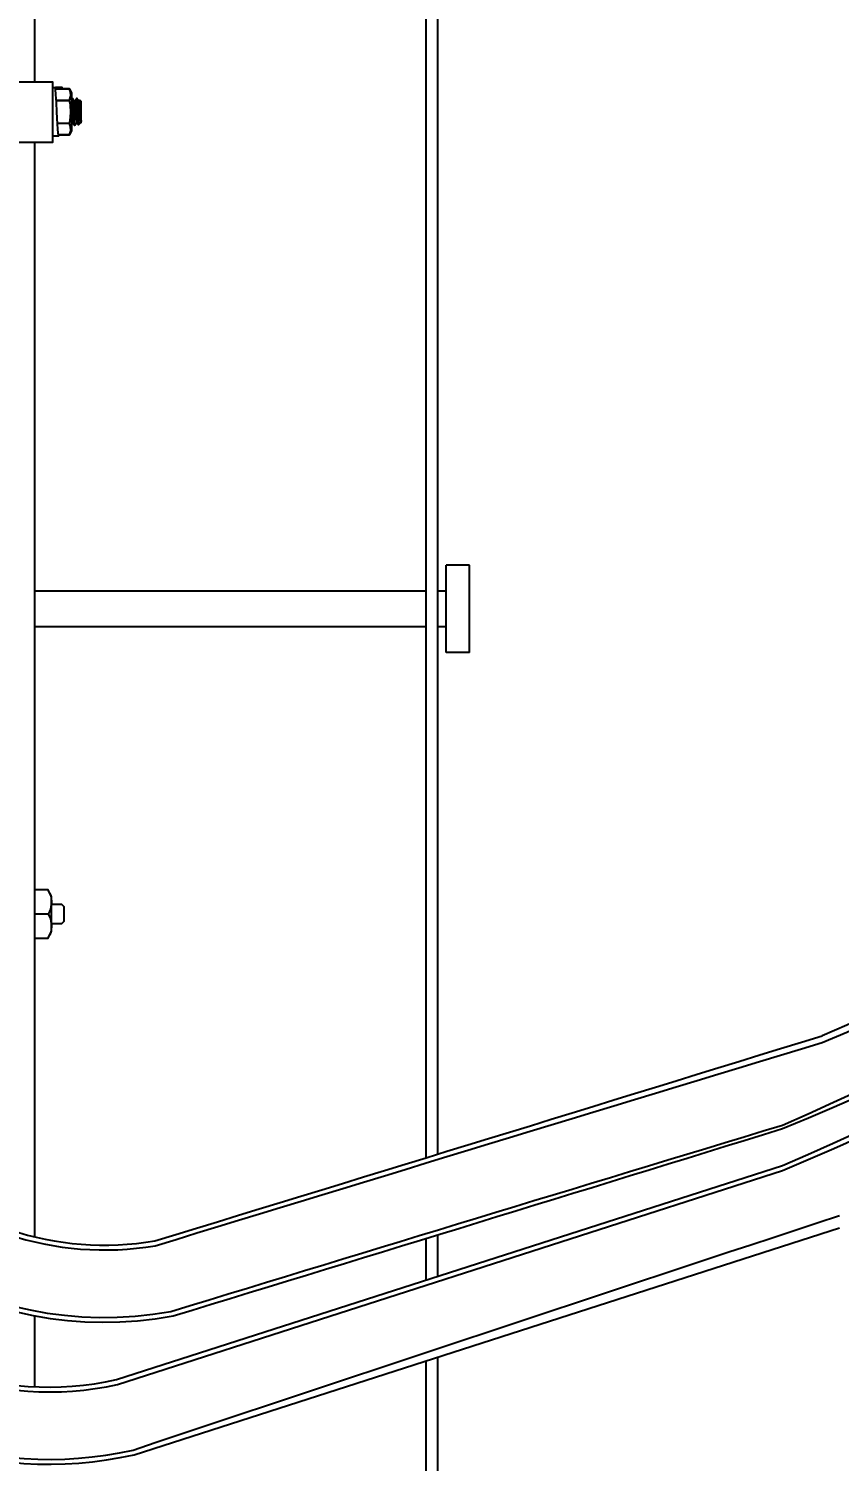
# Model space of a CAD drawing. Header units: feet. Extents: x -17 to 453, y -41 to 31.
# Drawn here: x 48.44 to 48.747, y -6.984 to -6.442 of the extents above; entities that cross this region are included whole.
import ezdxf
from ezdxf.enums import TextEntityAlignment as Align

# ---------------------------------------------------------------- set-up
doc = ezdxf.new("R2018")
doc.units = ezdxf.units.FT
doc.header["$MEASUREMENT"] = 0
for name, color, linetype in [('DC Homerun', 10, 'Continuous'), ('E-DETL', 1, 'Continuous'), ('G-ANNO-TEXT', 1, 'Continuous'), ('S-BEAM', 7, 'Continuous'), ('S-BOLT', 93, 'Continuous'), ('S-STEL-ANGL', 3, 'Continuous'), ('STRINGS', 30, 'Continuous')]:
    doc.layers.add(name, color=color, linetype=linetype)
doc.styles.add('NEI-A', font='arial.ttf')
doc.styles.get("Standard").update_dxf_attribs({"font": 'arial.ttf'})

# ---------------------------------------------------------------- blocks, each defined once
blk = doc.blocks.new('DETAIL_TITLE')
at = {"style": 'NEI-A', "flags": 8}
blk.add_attdef('#', text='', height=0.2, dxfattribs=at).set_placement((0.5922, -0.5109), align=Align.MIDDLE_CENTER)
at = {"lineweight": 30, "style": '', "flags": 104}
blk.add_attdef('DETAIL_TITLE', text='', height=0.2, dxfattribs=at).set_placement((0.9099, -0.52514), align=Align.BOTTOM_LEFT)
at = {"style": 'NEI-A'}
for tag, p in [('SCALE:', (0.93865, -0.73792)), ('1"_=_', (1.5474, -0.73792))]:
    blk.add_attdef(tag, text='', height=0.1, dxfattribs=at).set_placement(p, align=Align.BOTTOM_LEFT)

msp = doc.modelspace()

# ---------------------------------------------------------------- linework, layer by layer
at = {"layer": 'DC Homerun'}
for points in [[(48.18974, -6.51193), (48.18974, -6.53867, 0.306622), (48.26312, -6.63591, -0.427801), (48.31923, -6.77129, 0.640862), (48.48013, -6.98155), (48.74682, -6.89566)], [(48.2189, -6.51193), (48.2189, -6.53786, 0.305975), (48.27303, -6.60848, -0.431946), (48.34543, -6.78413, 0.64315), (48.47354, -6.95314), (48.72529, -6.87218)], [(48.31687, -6.51193), (48.31687, -6.56498, 0.154533), (48.33233, -6.62423, -0.118255), (48.35781, -6.76453, 0.530992), (48.48804, -6.90064, 0.000735), (48.74034, -6.82303, 0.000735)], [(48.33194, -6.82905, 0.383871), (48.49489, -6.92904, 0.000671), (48.72529, -6.8582, 0.000671)]]:
    msp.add_lwpolyline(points, format="xyb", dxfattribs=at)
for centre, radius, start, end in [((48.03202, -5.207), 1.76444, 293.66823, 314.70278), ((48.02834, -5.18821), 1.80959, 292.65247, 314.16279), ((47.9735, -5.15177), 1.8775, 293.60424, 314.13485)]:
    msp.add_arc(centre, radius, start, end, dxfattribs=at)
at = {"layer": 'E-DETL', "color": 4, "linetype": 'Continuous'}
msp.add_lwpolyline([(48.4425, -6.78618), (48.44768, -6.78618), (48.44894, -6.78349), (48.44894, -6.77053), (48.44768, -6.76784), (48.4425, -6.76784)], close=True, dxfattribs=at)
msp.add_lwpolyline([(48.44831, -6.76919, -0.22355), (48.44768, -6.77701, -0.22355), (48.44831, -6.78483, -0.94861)], format="xyb", dxfattribs=at)
for points in [[(48.44898, -6.77331), (48.45268, -6.77331), (48.45361, -6.77423), (48.45361, -6.77979), (48.45268, -6.78071), (48.44898, -6.78071)], [(48.44768, -6.77701), (48.4425, -6.77701)]]:
    msp.add_lwpolyline(points, dxfattribs=at)
at = {"layer": 'S-BEAM'}
for p, q in [((48.4425, -5.80798), (48.4425, -6.46226)), ((48.59046, -5.80798), (48.59046, -6.86923)), ((48.59487, -5.80798), (48.59487, -6.86788)), ((48.4425, -6.48519), (48.4425, -6.89914)), ((48.59487, -6.89838), (48.59487, -6.91412)), ((48.59046, -6.89974), (48.59046, -6.91554)), ((48.4425, -6.92895), (48.4425, -6.95584)), ((48.59046, -6.94601), (48.59046, -8.19176)), ((48.59487, -6.94459), (48.59487, -8.19176))]:
    msp.add_line(p, q, dxfattribs=at)
at = {"layer": 'S-BOLT'}
for p, q in [((48.60698, -6.64511), (48.59821, -6.64511)), ((48.60698, -6.67804), (48.60698, -6.64511)), ((48.59046, -6.65489), (48.4425, -6.65489)), ((48.59821, -6.65489), (48.59487, -6.65489)), ((48.4425, -6.66826), (48.59046, -6.66826)), ((48.59487, -6.66826), (48.59821, -6.66826)), ((48.60698, -6.67804), (48.59821, -6.67804))]:
    msp.add_line(p, q, dxfattribs=at)
msp.add_lwpolyline([(48.59821, -6.67804), (48.59821, -6.64511)], dxfattribs=at)
at = {"layer": 'S-STEL-ANGL'}
for points in [[(48.4228, -6.46226), (48.44925, -6.46226), (48.44925, -6.48519), (48.4228, -6.48519)], [(48.44925, -6.4644), (48.45015, -6.4644), (48.45032, -6.4651), (48.45049, -6.46708), (48.45067, -6.47008), (48.45084, -6.47358), (48.45096, -6.47597), (48.45108, -6.47817), (48.4512, -6.48009), (48.45131, -6.48153), (48.45143, -6.48246), (48.45154, -6.48277), (48.45167, -6.48228)], [(48.45154, -6.48228), (48.45579, -6.48228), (48.45626, -6.48073), (48.45617, -6.47911), (48.45579, -6.47805), (48.45579, -6.47781), (48.45599, -6.47685), (48.4563, -6.47394), (48.45609, -6.47093), (48.45579, -6.46936), (48.45579, -6.46912), (48.45626, -6.46757), (48.45617, -6.46595), (48.45579, -6.46489), (48.45015, -6.46489)], [(48.45294, -6.46489), (48.45294, -6.4644), (48.4504, -6.4644), (48.45029, -6.46471), (48.45026, -6.46489)], [(48.4504, -6.4644), (48.4504, -6.46489), (48.45579, -6.46489), (48.45648, -6.46637), (48.45648, -6.4808), (48.45579, -6.48228), (48.45154, -6.48228)], [(48.45061, -6.46912), (48.45579, -6.46912)], [(48.45579, -6.46936), (48.45063, -6.46936)], [(48.45777, -6.47854), (48.45774, -6.47865), (48.45764, -6.47827), (48.45752, -6.47715), (48.45745, -6.47604), (48.45738, -6.47474), (48.45732, -6.47358), (48.45721, -6.47163), (48.45711, -6.47002), (48.457, -6.4689), (48.4569, -6.46852), (48.45668, -6.46852), (48.45679, -6.4689), (48.4569, -6.47002), (48.457, -6.47163), (48.45711, -6.47358), (48.45721, -6.47554), (48.45731, -6.47715), (48.45738, -6.47791), (48.45746, -6.47847), (48.45753, -6.47865), (48.45774, -6.47865)], [(48.45755, -6.46964), (48.45724, -6.46909), (48.45692, -6.46854)], [(48.45856, -6.47747), (48.45848, -6.47725), (48.45837, -6.47638), (48.45827, -6.47512), (48.45816, -6.47358), (48.45805, -6.47205), (48.45795, -6.47079), (48.45784, -6.46991), (48.45774, -6.46962), (48.45754, -6.46962)], [(48.45756, -6.46969), (48.45763, -6.46991), (48.45774, -6.47079), (48.45784, -6.47205), (48.45795, -6.47358), (48.45806, -6.47512), (48.45816, -6.47638), (48.45827, -6.47725), (48.45837, -6.47755), (48.45857, -6.47755)], [(48.45826, -6.46897), (48.45794, -6.46948), (48.45762, -6.46998)], [(48.45915, -6.4785), (48.45913, -6.47851), (48.45907, -6.47791), (48.459, -6.47715), (48.4589, -6.47554), (48.45869, -6.47163), (48.45859, -6.47002), (48.45848, -6.4689), (48.45837, -6.46852), (48.45827, -6.4689), (48.45826, -6.469)], [(48.46005, -6.47752), (48.45996, -6.47776), (48.45974, -6.4778), (48.45952, -6.47733), (48.45929, -6.47625), (48.45907, -6.47474), (48.45901, -6.47358), (48.4589, -6.47163), (48.4588, -6.47002), (48.45869, -6.4689), (48.45858, -6.46852), (48.45837, -6.46852)], [(48.45924, -6.46964), (48.45892, -6.46909), (48.4586, -6.46854)], [(48.46017, -6.47755), (48.46017, -6.46962), (48.4597, -6.46915), (48.45943, -6.46962), (48.45923, -6.46962)], [(48.46006, -6.47755), (48.45996, -6.47725), (48.45985, -6.47638), (48.45975, -6.47512), (48.45964, -6.47358), (48.45953, -6.47205), (48.45943, -6.47079), (48.45932, -6.46991), (48.45924, -6.46969)], [(48.45943, -6.46962), (48.45953, -6.46991), (48.45964, -6.47079), (48.45974, -6.47205), (48.45985, -6.47358), (48.45996, -6.47512), (48.46006, -6.47638), (48.46017, -6.47724), (48.4601, -6.47649), (48.46004, -6.4754), (48.45999, -6.47407), (48.45993, -6.47267), (48.45987, -6.4713), (48.45981, -6.47018), (48.45975, -6.46943), (48.4597, -6.46915)], [(48.45659, -6.47774), (48.45659, -6.47516)], [(48.45687, -6.47747), (48.45679, -6.47725), (48.45668, -6.47638), (48.45659, -6.47516)], [(48.45907, -6.47791), (48.45907, -6.47474)], [(48.45107, -6.47781), (48.45579, -6.47781)], [(48.45579, -6.47805), (48.45108, -6.47805)], [(48.45659, -6.47727), (48.45668, -6.47755), (48.45688, -6.47755)], [(48.45659, -6.47774), (48.4567, -6.47755)], [(48.45687, -6.47753), (48.45719, -6.47808), (48.45751, -6.47863)], [(48.45777, -6.47862), (48.45809, -6.47806), (48.45838, -6.47755)], [(48.45856, -6.47753), (48.45888, -6.47808), (48.4592, -6.47863)], [(48.4592, -6.47852), (48.45994, -6.47778)], [(48.45154, -6.48277), (48.44925, -6.48277)]]:
    msp.add_lwpolyline(points, dxfattribs=at)
at = {"layer": 'STRINGS'}
for points in [[(48.19157, -6.51193), (48.19157, -6.53862, 0.306595), (48.26375, -6.63419, -0.428095), (48.32087, -6.77209, 0.641112), (48.47976, -6.97976, -0.001096), (48.74682, -6.89108, -0.001096)], [(48.21708, -6.51193), (48.21708, -6.53791, 0.306032), (48.27241, -6.6102, -0.431714), (48.34379, -6.78332, 0.642857), (48.47391, -6.95493), (48.72529, -6.87404)], [(48.31504, -6.51193), (48.31504, -6.56493, 0.154081), (48.33071, -6.62509, -0.118024), (48.35599, -6.76429, 0.529981), (48.48813, -6.90248, -0.000649), (48.74034, -6.82566, -0.000649)], [(48.33248, -6.82417, 0.392127), (48.49409, -6.92733, -0.000595), (48.72529, -6.85688, -0.000595)]]:
    msp.add_lwpolyline(points, format="xyb", dxfattribs=at)
for centre, radius, start, end in [((48.0967, -5.30571), 1.65061, 292.95075, 315.50176), ((47.89439, -4.98792), 2.04534, 293.96885, 312.96299), ((48.04128, -5.25263), 1.75978, 292.87293, 314.82074)]:
    msp.add_arc(centre, radius, start, end, dxfattribs=at)

# ---------------------------------------------------------------- block references
at = {"layer": 'G-ANNO-TEXT'}
ref = msp.add_blockref('DETAIL_TITLE', (45.86472, 2.97376), dxfattribs=at)
lines = msp.add_mtext('{\\LMOTOR SUPPORT POST/END OF TRACKER GROUNDING (ABOVE GROUND)}', dxfattribs={"layer": '0', "insert": (46.77461, 2.74862), "char_height": 7.6528868, "attachment_point": 1})
ref.add_attrib('DETAIL_TITLE', '', (46.77461, 2.74862)).embed_mtext(lines)

doc.saveas('drawing.dxf')
